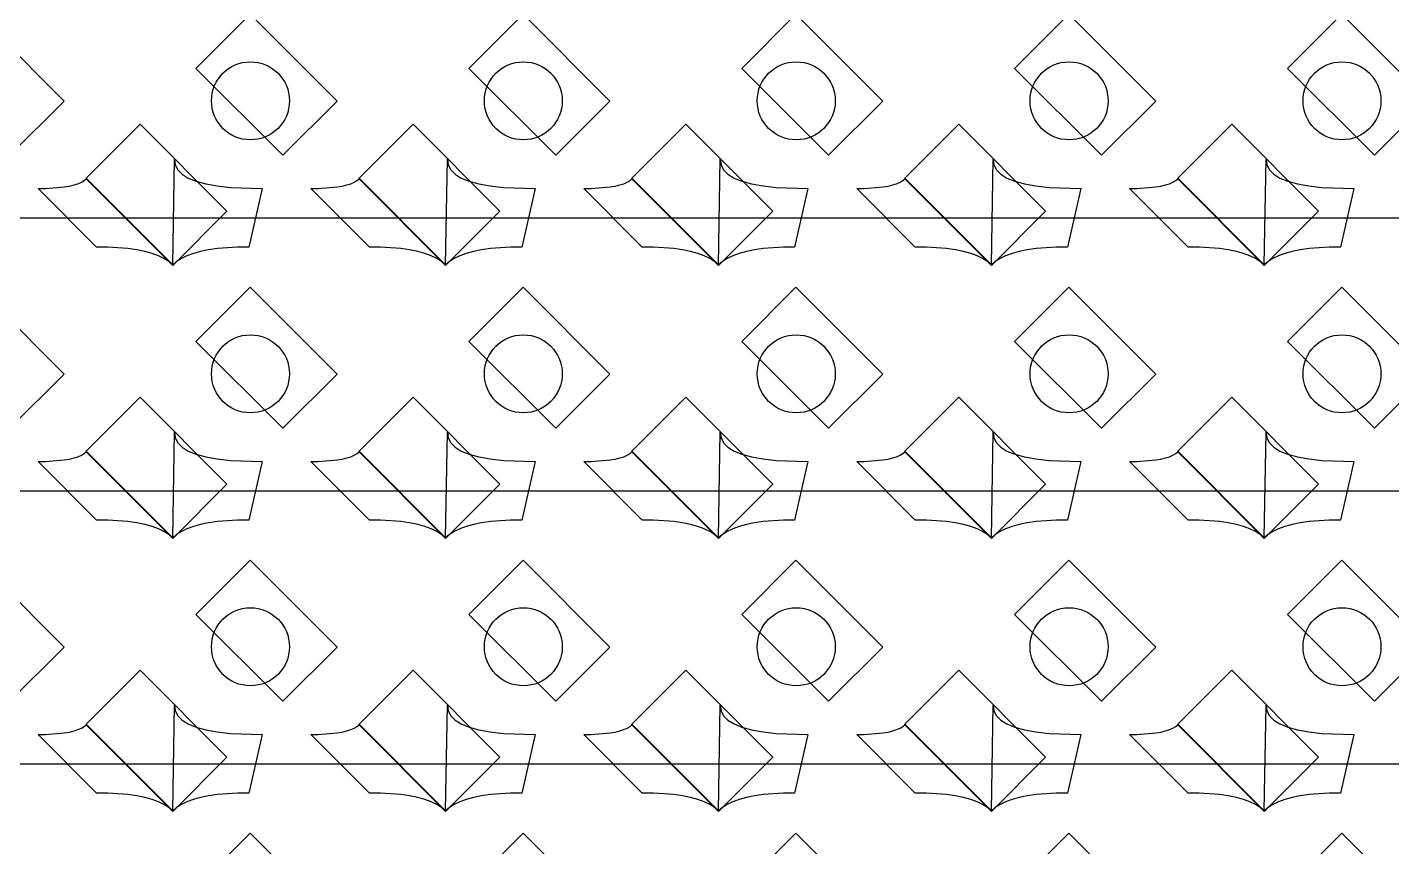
# Model space of a CAD drawing. Header units: inches. Extents: x 0.07 to 4.39, y 0.05 to 2.95.
# Drawn here: x 2.9428 to 3.2928, y 1.5287 to 1.7389 of the extents above; entities that cross this region are included whole.
import ezdxf

# ---------------------------------------------------------------- set-up
doc = ezdxf.new("R2010")
doc.units = ezdxf.units.IN
doc.header["$MEASUREMENT"] = 0
doc.layers.add('Top Layer', color=1, linetype='Continuous')

# ---------------------------------------------------------------- blocks, each defined once
blk = doc.blocks.new('0805_P_______________452')
at = {"layer": 'Top Layer'}
for p, q in [((-0.03937, 0.01575), (-0.01969, 0.01575)), ((-0.03937, -0.01575), (-0.03937, 0.01575)), ((-0.01969, 0.01575), (-0.01969, -0.01575)), ((0.01969, 0.01575), (0.03937, 0.01575)), ((0.01969, -0.01575), (0.01969, 0.01575)), ((0.03937, 0.01575), (0.03937, -0.01575)), ((-0.01969, -0.01575), (-0.03937, -0.01575)), ((0.03937, -0.01575), (0.01969, -0.01575))]:
    blk.add_line(p, q, dxfattribs=at)
blk = doc.blocks.new('0805_P_______________453')
at = {"layer": 'Top Layer'}
for p, q in [((-0.03937, 0.01575), (-0.01969, 0.01575)), ((-0.03937, -0.01575), (-0.03937, 0.01575)), ((-0.01969, 0.01575), (-0.01969, -0.01575)), ((0.01969, 0.01575), (0.03937, 0.01575)), ((0.01969, -0.01575), (0.01969, 0.01575)), ((0.03937, 0.01575), (0.03937, -0.01575)), ((-0.01969, -0.01575), (-0.03937, -0.01575)), ((0.03937, -0.01575), (0.01969, -0.01575))]:
    blk.add_line(p, q, dxfattribs=at)
blk = doc.blocks.new('0805_P_______________454')
at = {"layer": 'Top Layer'}
for p, q in [((-0.03937, 0.01575), (-0.01969, 0.01575)), ((-0.03937, -0.01575), (-0.03937, 0.01575)), ((-0.01969, 0.01575), (-0.01969, -0.01575)), ((0.01969, 0.01575), (0.03937, 0.01575)), ((0.01969, -0.01575), (0.01969, 0.01575)), ((0.03937, 0.01575), (0.03937, -0.01575)), ((-0.01969, -0.01575), (-0.03937, -0.01575)), ((0.03937, -0.01575), (0.01969, -0.01575))]:
    blk.add_line(p, q, dxfattribs=at)
blk = doc.blocks.new('0805_P_______________455')
at = {"layer": 'Top Layer'}
for p, q in [((-0.03937, 0.01575), (-0.01969, 0.01575)), ((-0.03937, -0.01575), (-0.03937, 0.01575)), ((-0.01969, 0.01575), (-0.01969, -0.01575)), ((0.01969, 0.01575), (0.03937, 0.01575)), ((0.01969, -0.01575), (0.01969, 0.01575)), ((0.03937, 0.01575), (0.03937, -0.01575)), ((-0.01969, -0.01575), (-0.03937, -0.01575)), ((0.03937, -0.01575), (0.01969, -0.01575))]:
    blk.add_line(p, q, dxfattribs=at)
blk = doc.blocks.new('0805_P_______________456')
at = {"layer": 'Top Layer'}
for p, q in [((-0.03937, 0.01575), (-0.01969, 0.01575)), ((-0.03937, -0.01575), (-0.03937, 0.01575)), ((-0.01969, 0.01575), (-0.01969, -0.01575)), ((0.01969, 0.01575), (0.03937, 0.01575)), ((0.01969, -0.01575), (0.01969, 0.01575)), ((0.03937, 0.01575), (0.03937, -0.01575)), ((-0.01969, -0.01575), (-0.03937, -0.01575)), ((0.03937, -0.01575), (0.01969, -0.01575))]:
    blk.add_line(p, q, dxfattribs=at)
blk = doc.blocks.new('0805_P_______________457')
at = {"layer": 'Top Layer'}
for p, q in [((-0.03937, 0.01575), (-0.01969, 0.01575)), ((-0.03937, -0.01575), (-0.03937, 0.01575)), ((-0.01969, 0.01575), (-0.01969, -0.01575)), ((0.01969, 0.01575), (0.03937, 0.01575)), ((0.01969, -0.01575), (0.01969, 0.01575)), ((0.03937, 0.01575), (0.03937, -0.01575)), ((-0.01969, -0.01575), (-0.03937, -0.01575)), ((0.03937, -0.01575), (0.01969, -0.01575))]:
    blk.add_line(p, q, dxfattribs=at)
blk = doc.blocks.new('0805_P_______________492')
at = {"layer": 'Top Layer'}
for p, q in [((-0.03937, 0.01575), (-0.01969, 0.01575)), ((-0.03937, -0.01575), (-0.03937, 0.01575)), ((-0.01969, 0.01575), (-0.01969, -0.01575)), ((0.01969, 0.01575), (0.03937, 0.01575)), ((0.01969, -0.01575), (0.01969, 0.01575)), ((0.03937, 0.01575), (0.03937, -0.01575)), ((-0.01969, -0.01575), (-0.03937, -0.01575)), ((0.03937, -0.01575), (0.01969, -0.01575))]:
    blk.add_line(p, q, dxfattribs=at)
blk = doc.blocks.new('0805_P_______________493')
at = {"layer": 'Top Layer'}
for p, q in [((-0.03937, 0.01575), (-0.01969, 0.01575)), ((-0.03937, -0.01575), (-0.03937, 0.01575)), ((-0.01969, 0.01575), (-0.01969, -0.01575)), ((0.01969, 0.01575), (0.03937, 0.01575)), ((0.01969, -0.01575), (0.01969, 0.01575)), ((0.03937, 0.01575), (0.03937, -0.01575)), ((-0.01969, -0.01575), (-0.03937, -0.01575)), ((0.03937, -0.01575), (0.01969, -0.01575))]:
    blk.add_line(p, q, dxfattribs=at)
blk = doc.blocks.new('0805_P_______________494')
at = {"layer": 'Top Layer'}
for p, q in [((-0.03937, 0.01575), (-0.01969, 0.01575)), ((-0.03937, -0.01575), (-0.03937, 0.01575)), ((-0.01969, 0.01575), (-0.01969, -0.01575)), ((0.01969, 0.01575), (0.03937, 0.01575)), ((0.01969, -0.01575), (0.01969, 0.01575)), ((0.03937, 0.01575), (0.03937, -0.01575)), ((-0.01969, -0.01575), (-0.03937, -0.01575)), ((0.03937, -0.01575), (0.01969, -0.01575))]:
    blk.add_line(p, q, dxfattribs=at)
blk = doc.blocks.new('0805_P_______________495')
at = {"layer": 'Top Layer'}
for p, q in [((-0.03937, 0.01575), (-0.01969, 0.01575)), ((-0.03937, -0.01575), (-0.03937, 0.01575)), ((-0.01969, 0.01575), (-0.01969, -0.01575)), ((0.01969, 0.01575), (0.03937, 0.01575)), ((0.01969, -0.01575), (0.01969, 0.01575)), ((0.03937, 0.01575), (0.03937, -0.01575)), ((-0.01969, -0.01575), (-0.03937, -0.01575)), ((0.03937, -0.01575), (0.01969, -0.01575))]:
    blk.add_line(p, q, dxfattribs=at)
blk = doc.blocks.new('0805_P_______________496')
at = {"layer": 'Top Layer'}
for p, q in [((-0.03937, 0.01575), (-0.01969, 0.01575)), ((-0.03937, -0.01575), (-0.03937, 0.01575)), ((-0.01969, 0.01575), (-0.01969, -0.01575)), ((0.01969, 0.01575), (0.03937, 0.01575)), ((0.01969, -0.01575), (0.01969, 0.01575)), ((0.03937, 0.01575), (0.03937, -0.01575)), ((-0.01969, -0.01575), (-0.03937, -0.01575)), ((0.03937, -0.01575), (0.01969, -0.01575))]:
    blk.add_line(p, q, dxfattribs=at)
blk = doc.blocks.new('0805_P_______________497')
at = {"layer": 'Top Layer'}
for p, q in [((-0.03937, 0.01575), (-0.01969, 0.01575)), ((-0.03937, -0.01575), (-0.03937, 0.01575)), ((-0.01969, 0.01575), (-0.01969, -0.01575)), ((0.01969, 0.01575), (0.03937, 0.01575)), ((0.01969, -0.01575), (0.01969, 0.01575)), ((0.03937, 0.01575), (0.03937, -0.01575)), ((-0.01969, -0.01575), (-0.03937, -0.01575)), ((0.03937, -0.01575), (0.01969, -0.01575))]:
    blk.add_line(p, q, dxfattribs=at)
blk = doc.blocks.new('0805_P_______________532')
at = {"layer": 'Top Layer'}
for p, q in [((-0.03937, 0.01575), (-0.01969, 0.01575)), ((-0.03937, -0.01575), (-0.03937, 0.01575)), ((-0.01969, 0.01575), (-0.01969, -0.01575)), ((0.01969, 0.01575), (0.03937, 0.01575)), ((0.01969, -0.01575), (0.01969, 0.01575)), ((0.03937, 0.01575), (0.03937, -0.01575)), ((-0.01969, -0.01575), (-0.03937, -0.01575)), ((0.03937, -0.01575), (0.01969, -0.01575))]:
    blk.add_line(p, q, dxfattribs=at)
blk = doc.blocks.new('0805_P_______________533')
at = {"layer": 'Top Layer'}
for p, q in [((-0.03937, 0.01575), (-0.01969, 0.01575)), ((-0.03937, -0.01575), (-0.03937, 0.01575)), ((-0.01969, 0.01575), (-0.01969, -0.01575)), ((0.01969, 0.01575), (0.03937, 0.01575)), ((0.01969, -0.01575), (0.01969, 0.01575)), ((0.03937, 0.01575), (0.03937, -0.01575)), ((-0.01969, -0.01575), (-0.03937, -0.01575)), ((0.03937, -0.01575), (0.01969, -0.01575))]:
    blk.add_line(p, q, dxfattribs=at)
blk = doc.blocks.new('0805_P_______________534')
at = {"layer": 'Top Layer'}
for p, q in [((-0.03937, 0.01575), (-0.01969, 0.01575)), ((-0.03937, -0.01575), (-0.03937, 0.01575)), ((-0.01969, 0.01575), (-0.01969, -0.01575)), ((0.01969, 0.01575), (0.03937, 0.01575)), ((0.01969, -0.01575), (0.01969, 0.01575)), ((0.03937, 0.01575), (0.03937, -0.01575)), ((-0.01969, -0.01575), (-0.03937, -0.01575)), ((0.03937, -0.01575), (0.01969, -0.01575))]:
    blk.add_line(p, q, dxfattribs=at)
blk = doc.blocks.new('0805_P_______________535')
at = {"layer": 'Top Layer'}
for p, q in [((-0.03937, 0.01575), (-0.01969, 0.01575)), ((-0.03937, -0.01575), (-0.03937, 0.01575)), ((-0.01969, 0.01575), (-0.01969, -0.01575)), ((0.01969, 0.01575), (0.03937, 0.01575)), ((0.01969, -0.01575), (0.01969, 0.01575)), ((0.03937, 0.01575), (0.03937, -0.01575)), ((-0.01969, -0.01575), (-0.03937, -0.01575)), ((0.03937, -0.01575), (0.01969, -0.01575))]:
    blk.add_line(p, q, dxfattribs=at)
blk = doc.blocks.new('0805_P_______________536')
at = {"layer": 'Top Layer'}
for p, q in [((-0.03937, 0.01575), (-0.01969, 0.01575)), ((-0.03937, -0.01575), (-0.03937, 0.01575)), ((-0.01969, 0.01575), (-0.01969, -0.01575)), ((0.01969, 0.01575), (0.03937, 0.01575)), ((0.01969, -0.01575), (0.01969, 0.01575)), ((0.03937, 0.01575), (0.03937, -0.01575)), ((-0.01969, -0.01575), (-0.03937, -0.01575)), ((0.03937, -0.01575), (0.01969, -0.01575))]:
    blk.add_line(p, q, dxfattribs=at)
blk = doc.blocks.new('0805_P_______________537')
at = {"layer": 'Top Layer'}
for p, q in [((-0.03937, 0.01575), (-0.01969, 0.01575)), ((-0.03937, -0.01575), (-0.03937, 0.01575)), ((-0.01969, 0.01575), (-0.01969, -0.01575)), ((0.01969, 0.01575), (0.03937, 0.01575)), ((0.01969, -0.01575), (0.01969, 0.01575)), ((0.03937, 0.01575), (0.03937, -0.01575)), ((-0.01969, -0.01575), (-0.03937, -0.01575)), ((0.03937, -0.01575), (0.01969, -0.01575))]:
    blk.add_line(p, q, dxfattribs=at)
blk = doc.blocks.new('0805_P_______________572')
at = {"layer": 'Top Layer'}
for p, q in [((-0.03937, 0.01575), (-0.01969, 0.01575)), ((-0.03937, -0.01575), (-0.03937, 0.01575)), ((-0.01969, 0.01575), (-0.01969, -0.01575)), ((0.01969, 0.01575), (0.03937, 0.01575)), ((0.01969, -0.01575), (0.01969, 0.01575)), ((0.03937, 0.01575), (0.03937, -0.01575)), ((-0.01969, -0.01575), (-0.03937, -0.01575)), ((0.03937, -0.01575), (0.01969, -0.01575))]:
    blk.add_line(p, q, dxfattribs=at)
blk = doc.blocks.new('0805_P_______________573')
at = {"layer": 'Top Layer'}
for p, q in [((-0.03937, 0.01575), (-0.01969, 0.01575)), ((-0.03937, -0.01575), (-0.03937, 0.01575)), ((-0.01969, 0.01575), (-0.01969, -0.01575)), ((0.01969, 0.01575), (0.03937, 0.01575)), ((0.01969, -0.01575), (0.01969, 0.01575)), ((0.03937, 0.01575), (0.03937, -0.01575)), ((-0.01969, -0.01575), (-0.03937, -0.01575)), ((0.03937, -0.01575), (0.01969, -0.01575))]:
    blk.add_line(p, q, dxfattribs=at)
blk = doc.blocks.new('0805_P_______________574')
at = {"layer": 'Top Layer'}
for p, q in [((-0.03937, 0.01575), (-0.01969, 0.01575)), ((-0.03937, -0.01575), (-0.03937, 0.01575)), ((-0.01969, 0.01575), (-0.01969, -0.01575)), ((0.01969, 0.01575), (0.03937, 0.01575)), ((0.01969, -0.01575), (0.01969, 0.01575)), ((0.03937, 0.01575), (0.03937, -0.01575)), ((-0.01969, -0.01575), (-0.03937, -0.01575)), ((0.03937, -0.01575), (0.01969, -0.01575))]:
    blk.add_line(p, q, dxfattribs=at)
blk = doc.blocks.new('0805_P_______________575')
at = {"layer": 'Top Layer'}
for p, q in [((-0.03937, 0.01575), (-0.01969, 0.01575)), ((-0.03937, -0.01575), (-0.03937, 0.01575)), ((-0.01969, 0.01575), (-0.01969, -0.01575)), ((0.01969, 0.01575), (0.03937, 0.01575)), ((0.01969, -0.01575), (0.01969, 0.01575)), ((0.03937, 0.01575), (0.03937, -0.01575)), ((-0.01969, -0.01575), (-0.03937, -0.01575)), ((0.03937, -0.01575), (0.01969, -0.01575))]:
    blk.add_line(p, q, dxfattribs=at)
blk = doc.blocks.new('0805_P_______________576')
at = {"layer": 'Top Layer'}
for p, q in [((-0.03937, 0.01575), (-0.01969, 0.01575)), ((-0.03937, -0.01575), (-0.03937, 0.01575)), ((-0.01969, 0.01575), (-0.01969, -0.01575)), ((0.01969, 0.01575), (0.03937, 0.01575)), ((0.01969, -0.01575), (0.01969, 0.01575)), ((0.03937, 0.01575), (0.03937, -0.01575)), ((-0.01969, -0.01575), (-0.03937, -0.01575)), ((0.03937, -0.01575), (0.01969, -0.01575))]:
    blk.add_line(p, q, dxfattribs=at)
blk = doc.blocks.new('0805_P_______________577')
at = {"layer": 'Top Layer'}
for p, q in [((-0.03937, 0.01575), (-0.01969, 0.01575)), ((-0.03937, -0.01575), (-0.03937, 0.01575)), ((-0.01969, 0.01575), (-0.01969, -0.01575)), ((0.01969, 0.01575), (0.03937, 0.01575)), ((0.01969, -0.01575), (0.01969, 0.01575)), ((0.03937, 0.01575), (0.03937, -0.01575)), ((-0.01969, -0.01575), (-0.03937, -0.01575)), ((0.03937, -0.01575), (0.01969, -0.01575))]:
    blk.add_line(p, q, dxfattribs=at)

msp = doc.modelspace()

# ---------------------------------------------------------------- linework, layer by layer
at = {"layer": 'Top Layer'}
for p, q in [((2.98005, 1.67795), (2.98051, 1.705)), ((2.98051, 1.705), (2.98071, 1.70358)), ((3.05005, 1.67795), (3.05051, 1.705)), ((3.05051, 1.705), (3.05071, 1.70358)), ((3.12005, 1.67795), (3.12051, 1.705)), ((3.12051, 1.705), (3.12071, 1.70358)), ((3.19005, 1.67795), (3.19051, 1.705)), ((3.19051, 1.705), (3.19071, 1.70358)), ((3.26005, 1.67795), (3.26051, 1.705)), ((3.26051, 1.705), (3.26071, 1.70358)), ((2.98071, 1.70358), (2.98137, 1.7023)), ((2.98137, 1.7023), (2.98248, 1.70118)), ((2.98248, 1.70118), (2.98405, 1.7002)), ((3.05071, 1.70358), (3.05137, 1.7023)), ((3.05137, 1.7023), (3.05248, 1.70118)), ((3.05248, 1.70118), (3.05405, 1.7002)), ((3.12071, 1.70358), (3.12137, 1.7023)), ((3.12137, 1.7023), (3.12248, 1.70118)), ((3.12248, 1.70118), (3.12405, 1.7002)), ((3.19071, 1.70358), (3.19137, 1.7023)), ((3.19137, 1.7023), (3.19248, 1.70118)), ((3.19248, 1.70118), (3.19405, 1.7002)), ((3.26071, 1.70358), (3.26137, 1.7023)), ((3.26137, 1.7023), (3.26248, 1.70118)), ((3.26248, 1.70118), (3.26405, 1.7002)), ((2.94551, 1.6975), (2.94741, 1.69753)), ((2.96051, 1.6825), (2.94551, 1.6975)), ((2.94741, 1.69753), (2.95225, 1.69791)), ((2.95225, 1.69791), (2.95356, 1.69814)), ((2.95356, 1.69814), (2.95474, 1.69842)), ((2.95474, 1.69842), (2.95576, 1.69875)), ((2.95576, 1.69875), (2.95664, 1.69914)), ((2.95664, 1.69914), (2.95737, 1.69957)), ((2.95737, 1.69957), (2.95795, 1.70006)), ((2.95795, 1.70006), (2.98005, 1.67795)), ((2.98405, 1.7002), (2.98607, 1.69938)), ((2.98607, 1.69938), (2.98855, 1.6987)), ((2.98855, 1.6987), (2.99148, 1.69817)), ((2.99148, 1.69817), (2.99487, 1.6978)), ((2.99487, 1.6978), (3.00301, 1.6975)), ((3.00301, 1.6975), (2.9996, 1.6825)), ((3.01551, 1.6975), (3.01741, 1.69753)), ((3.03051, 1.6825), (3.01551, 1.6975)), ((3.01741, 1.69753), (3.02225, 1.69791)), ((3.02225, 1.69791), (3.02356, 1.69814)), ((3.02356, 1.69814), (3.02474, 1.69842)), ((3.02474, 1.69842), (3.02576, 1.69875)), ((3.02576, 1.69875), (3.02664, 1.69914)), ((3.02664, 1.69914), (3.02737, 1.69957)), ((3.02737, 1.69957), (3.02795, 1.70006)), ((3.02795, 1.70006), (3.05005, 1.67795)), ((3.05405, 1.7002), (3.05607, 1.69938)), ((3.05607, 1.69938), (3.05855, 1.6987)), ((3.05855, 1.6987), (3.06148, 1.69817)), ((3.06148, 1.69817), (3.06487, 1.6978)), ((3.06487, 1.6978), (3.07301, 1.6975)), ((3.07301, 1.6975), (3.0696, 1.6825)), ((3.08551, 1.6975), (3.08741, 1.69753)), ((3.10051, 1.6825), (3.08551, 1.6975)), ((3.08741, 1.69753), (3.09225, 1.69791)), ((3.09225, 1.69791), (3.09356, 1.69814)), ((3.09356, 1.69814), (3.09474, 1.69842)), ((3.09474, 1.69842), (3.09576, 1.69875)), ((3.09576, 1.69875), (3.09664, 1.69914)), ((3.09664, 1.69914), (3.09737, 1.69957)), ((3.09737, 1.69957), (3.09795, 1.70006)), ((3.09795, 1.70006), (3.12005, 1.67795)), ((3.12405, 1.7002), (3.12607, 1.69938)), ((3.12607, 1.69938), (3.12855, 1.6987)), ((3.12855, 1.6987), (3.13148, 1.69817)), ((3.13148, 1.69817), (3.13487, 1.6978)), ((3.13487, 1.6978), (3.14301, 1.6975)), ((3.14301, 1.6975), (3.1396, 1.6825)), ((3.15551, 1.6975), (3.15741, 1.69753)), ((3.17051, 1.6825), (3.15551, 1.6975)), ((3.15741, 1.69753), (3.16225, 1.69791)), ((3.16225, 1.69791), (3.16356, 1.69814)), ((3.16356, 1.69814), (3.16474, 1.69842)), ((3.16474, 1.69842), (3.16576, 1.69875)), ((3.16576, 1.69875), (3.16664, 1.69914)), ((3.16664, 1.69914), (3.16737, 1.69957)), ((3.16737, 1.69957), (3.16795, 1.70006)), ((3.16795, 1.70006), (3.19005, 1.67795)), ((3.19405, 1.7002), (3.19607, 1.69938)), ((3.19607, 1.69938), (3.19855, 1.6987)), ((3.19855, 1.6987), (3.20148, 1.69817)), ((3.20148, 1.69817), (3.20487, 1.6978)), ((3.20487, 1.6978), (3.21301, 1.6975)), ((3.21301, 1.6975), (3.2096, 1.6825)), ((3.22551, 1.6975), (3.22741, 1.69753)), ((3.24051, 1.6825), (3.22551, 1.6975)), ((3.22741, 1.69753), (3.23225, 1.69791)), ((3.23225, 1.69791), (3.23356, 1.69814)), ((3.23356, 1.69814), (3.23474, 1.69842)), ((3.23474, 1.69842), (3.23576, 1.69875)), ((3.23576, 1.69875), (3.23664, 1.69914)), ((3.23664, 1.69914), (3.23737, 1.69957)), ((3.23737, 1.69957), (3.23795, 1.70006)), ((3.23795, 1.70006), (3.26005, 1.67795)), ((3.26405, 1.7002), (3.26607, 1.69938)), ((3.26607, 1.69938), (3.26855, 1.6987)), ((3.26855, 1.6987), (3.27148, 1.69817)), ((3.27148, 1.69817), (3.27487, 1.6978)), ((3.27487, 1.6978), (3.28301, 1.6975)), ((3.28301, 1.6975), (3.2796, 1.6825)), ((2.83588, 1.69), (3.04588, 1.69)), ((3.04588, 1.69), (3.46588, 1.69)), ((2.9634, 1.68245), (2.96051, 1.6825)), ((2.96857, 1.68209), (2.9634, 1.68245)), ((2.97084, 1.68177), (2.96857, 1.68209)), ((2.9729, 1.68136), (2.97084, 1.68177)), ((2.97475, 1.68086), (2.9729, 1.68136)), ((2.97639, 1.68027), (2.97475, 1.68086)), ((2.97782, 1.67959), (2.97639, 1.68027)), ((2.98372, 1.68027), (2.98229, 1.67959)), ((2.98536, 1.68086), (2.98372, 1.68027)), ((2.98721, 1.68136), (2.98536, 1.68086)), ((2.98927, 1.68177), (2.98721, 1.68136)), ((2.99154, 1.68209), (2.98927, 1.68177)), ((2.99671, 1.68245), (2.99154, 1.68209)), ((2.9996, 1.6825), (2.99671, 1.68245)), ((3.0334, 1.68245), (3.03051, 1.6825)), ((3.03857, 1.68209), (3.0334, 1.68245)), ((3.04084, 1.68177), (3.03857, 1.68209)), ((3.0429, 1.68136), (3.04084, 1.68177)), ((3.04475, 1.68086), (3.0429, 1.68136)), ((3.04639, 1.68027), (3.04475, 1.68086)), ((3.04782, 1.67959), (3.04639, 1.68027)), ((3.05372, 1.68027), (3.05229, 1.67959)), ((3.05536, 1.68086), (3.05372, 1.68027)), ((3.05721, 1.68136), (3.05536, 1.68086)), ((3.05927, 1.68177), (3.05721, 1.68136)), ((3.06154, 1.68209), (3.05927, 1.68177)), ((3.06671, 1.68245), (3.06154, 1.68209)), ((3.0696, 1.6825), (3.06671, 1.68245)), ((3.1034, 1.68245), (3.10051, 1.6825)), ((3.10857, 1.68209), (3.1034, 1.68245)), ((3.11084, 1.68177), (3.10857, 1.68209)), ((3.1129, 1.68136), (3.11084, 1.68177)), ((3.11475, 1.68086), (3.1129, 1.68136)), ((3.11639, 1.68027), (3.11475, 1.68086)), ((3.11782, 1.67959), (3.11639, 1.68027)), ((3.12372, 1.68027), (3.12229, 1.67959)), ((3.12536, 1.68086), (3.12372, 1.68027)), ((3.12721, 1.68136), (3.12536, 1.68086)), ((3.12927, 1.68177), (3.12721, 1.68136)), ((3.13154, 1.68209), (3.12927, 1.68177)), ((3.13671, 1.68245), (3.13154, 1.68209)), ((3.1396, 1.6825), (3.13671, 1.68245)), ((3.1734, 1.68245), (3.17051, 1.6825)), ((3.17857, 1.68209), (3.1734, 1.68245)), ((3.18084, 1.68177), (3.17857, 1.68209)), ((3.1829, 1.68136), (3.18084, 1.68177)), ((3.18475, 1.68086), (3.1829, 1.68136)), ((3.18639, 1.68027), (3.18475, 1.68086)), ((3.18782, 1.67959), (3.18639, 1.68027)), ((3.19372, 1.68027), (3.19229, 1.67959)), ((3.19536, 1.68086), (3.19372, 1.68027)), ((3.19721, 1.68136), (3.19536, 1.68086)), ((3.19927, 1.68177), (3.19721, 1.68136)), ((3.20154, 1.68209), (3.19927, 1.68177)), ((3.20671, 1.68245), (3.20154, 1.68209)), ((3.2096, 1.6825), (3.20671, 1.68245)), ((3.2434, 1.68245), (3.24051, 1.6825)), ((3.24857, 1.68209), (3.2434, 1.68245)), ((3.25084, 1.68177), (3.24857, 1.68209)), ((3.2529, 1.68136), (3.25084, 1.68177)), ((3.25475, 1.68086), (3.2529, 1.68136)), ((3.25639, 1.68027), (3.25475, 1.68086)), ((3.25782, 1.67959), (3.25639, 1.68027)), ((3.26372, 1.68027), (3.26229, 1.67959)), ((3.26536, 1.68086), (3.26372, 1.68027)), ((3.26721, 1.68136), (3.26536, 1.68086)), ((3.26927, 1.68177), (3.26721, 1.68136)), ((3.27154, 1.68209), (3.26927, 1.68177)), ((3.27671, 1.68245), (3.27154, 1.68209)), ((3.2796, 1.6825), (3.27671, 1.68245)), ((2.97904, 1.67882), (2.97782, 1.67959)), ((2.98005, 1.67795), (2.97904, 1.67882)), ((2.98107, 1.67882), (2.98005, 1.67795)), ((2.98229, 1.67959), (2.98107, 1.67882)), ((3.04904, 1.67882), (3.04782, 1.67959)), ((3.05005, 1.67795), (3.04904, 1.67882)), ((3.05107, 1.67882), (3.05005, 1.67795)), ((3.05229, 1.67959), (3.05107, 1.67882)), ((3.11904, 1.67882), (3.11782, 1.67959)), ((3.12005, 1.67795), (3.11904, 1.67882)), ((3.12107, 1.67882), (3.12005, 1.67795)), ((3.12229, 1.67959), (3.12107, 1.67882)), ((3.18904, 1.67882), (3.18782, 1.67959)), ((3.19005, 1.67795), (3.18904, 1.67882)), ((3.19107, 1.67882), (3.19005, 1.67795)), ((3.19229, 1.67959), (3.19107, 1.67882)), ((3.25904, 1.67882), (3.25782, 1.67959)), ((3.26005, 1.67795), (3.25904, 1.67882)), ((3.26107, 1.67882), (3.26005, 1.67795)), ((3.26229, 1.67959), (3.26107, 1.67882)), ((2.98005, 1.60795), (2.98051, 1.635)), ((2.98051, 1.635), (2.98071, 1.63357)), ((3.05005, 1.60795), (3.05051, 1.635)), ((3.05051, 1.635), (3.05071, 1.63357)), ((3.12005, 1.60795), (3.12051, 1.635)), ((3.12051, 1.635), (3.12071, 1.63357)), ((3.19005, 1.60795), (3.19051, 1.635)), ((3.19051, 1.635), (3.19071, 1.63357)), ((3.26005, 1.60795), (3.26051, 1.635)), ((3.26051, 1.635), (3.26071, 1.63357)), ((2.98071, 1.63357), (2.98137, 1.6323)), ((2.98137, 1.6323), (2.98248, 1.63118)), ((2.98248, 1.63118), (2.98405, 1.6302)), ((3.05071, 1.63357), (3.05137, 1.6323)), ((3.05137, 1.6323), (3.05248, 1.63118)), ((3.05248, 1.63118), (3.05405, 1.6302)), ((3.12071, 1.63357), (3.12137, 1.6323)), ((3.12137, 1.6323), (3.12248, 1.63118)), ((3.12248, 1.63118), (3.12405, 1.6302)), ((3.19071, 1.63357), (3.19137, 1.6323)), ((3.19137, 1.6323), (3.19248, 1.63118)), ((3.19248, 1.63118), (3.19405, 1.6302)), ((3.26071, 1.63357), (3.26137, 1.6323)), ((3.26137, 1.6323), (3.26248, 1.63118)), ((3.26248, 1.63118), (3.26405, 1.6302)), ((2.94551, 1.6275), (2.94741, 1.62753)), ((2.96051, 1.6125), (2.94551, 1.6275)), ((2.94741, 1.62753), (2.95225, 1.62791)), ((2.95225, 1.62791), (2.95356, 1.62814)), ((2.95356, 1.62814), (2.95474, 1.62842)), ((2.95474, 1.62842), (2.95576, 1.62875)), ((2.95576, 1.62875), (2.95664, 1.62914)), ((2.95664, 1.62914), (2.95737, 1.62957)), ((2.95737, 1.62957), (2.95795, 1.63006)), ((2.95795, 1.63006), (2.98005, 1.60795)), ((2.98405, 1.6302), (2.98607, 1.62938)), ((2.98607, 1.62938), (2.98855, 1.6287)), ((2.98855, 1.6287), (2.99148, 1.62817)), ((2.99148, 1.62817), (2.99487, 1.6278)), ((2.99487, 1.6278), (3.00301, 1.6275)), ((3.00301, 1.6275), (2.9996, 1.6125)), ((3.01551, 1.6275), (3.01741, 1.62753)), ((3.03051, 1.6125), (3.01551, 1.6275)), ((3.01741, 1.62753), (3.02225, 1.62791)), ((3.02225, 1.62791), (3.02356, 1.62814)), ((3.02356, 1.62814), (3.02474, 1.62842)), ((3.02474, 1.62842), (3.02576, 1.62875)), ((3.02576, 1.62875), (3.02664, 1.62914)), ((3.02664, 1.62914), (3.02737, 1.62957)), ((3.02737, 1.62957), (3.02795, 1.63006)), ((3.02795, 1.63006), (3.05005, 1.60795)), ((3.05405, 1.6302), (3.05607, 1.62938)), ((3.05607, 1.62938), (3.05855, 1.6287)), ((3.05855, 1.6287), (3.06148, 1.62817)), ((3.06148, 1.62817), (3.06487, 1.6278)), ((3.06487, 1.6278), (3.07301, 1.6275)), ((3.07301, 1.6275), (3.0696, 1.6125)), ((3.08551, 1.6275), (3.08741, 1.62753)), ((3.10051, 1.6125), (3.08551, 1.6275)), ((3.08741, 1.62753), (3.09225, 1.62791)), ((3.09225, 1.62791), (3.09356, 1.62814)), ((3.09356, 1.62814), (3.09474, 1.62842)), ((3.09474, 1.62842), (3.09576, 1.62875)), ((3.09576, 1.62875), (3.09664, 1.62914)), ((3.09664, 1.62914), (3.09737, 1.62957)), ((3.09737, 1.62957), (3.09795, 1.63006)), ((3.09795, 1.63006), (3.12005, 1.60795)), ((3.12405, 1.6302), (3.12607, 1.62938)), ((3.12607, 1.62938), (3.12855, 1.6287)), ((3.12855, 1.6287), (3.13148, 1.62817)), ((3.13148, 1.62817), (3.13487, 1.6278)), ((3.13487, 1.6278), (3.14301, 1.6275)), ((3.14301, 1.6275), (3.1396, 1.6125)), ((3.15551, 1.6275), (3.15741, 1.62753)), ((3.17051, 1.6125), (3.15551, 1.6275)), ((3.15741, 1.62753), (3.16225, 1.62791)), ((3.16225, 1.62791), (3.16356, 1.62814)), ((3.16356, 1.62814), (3.16474, 1.62842)), ((3.16474, 1.62842), (3.16576, 1.62875)), ((3.16576, 1.62875), (3.16664, 1.62914)), ((3.16664, 1.62914), (3.16737, 1.62957)), ((3.16737, 1.62957), (3.16795, 1.63006)), ((3.16795, 1.63006), (3.19005, 1.60795)), ((3.19405, 1.6302), (3.19607, 1.62938)), ((3.19607, 1.62938), (3.19855, 1.6287)), ((3.19855, 1.6287), (3.20148, 1.62817)), ((3.20148, 1.62817), (3.20487, 1.6278)), ((3.20487, 1.6278), (3.21301, 1.6275)), ((3.21301, 1.6275), (3.2096, 1.6125)), ((3.22551, 1.6275), (3.22741, 1.62753)), ((3.24051, 1.6125), (3.22551, 1.6275)), ((3.22741, 1.62753), (3.23225, 1.62791)), ((3.23225, 1.62791), (3.23356, 1.62814)), ((3.23356, 1.62814), (3.23474, 1.62842)), ((3.23474, 1.62842), (3.23576, 1.62875)), ((3.23576, 1.62875), (3.23664, 1.62914)), ((3.23664, 1.62914), (3.23737, 1.62957)), ((3.23737, 1.62957), (3.23795, 1.63006)), ((3.23795, 1.63006), (3.26005, 1.60795)), ((3.26405, 1.6302), (3.26607, 1.62938)), ((3.26607, 1.62938), (3.26855, 1.6287)), ((3.26855, 1.6287), (3.27148, 1.62817)), ((3.27148, 1.62817), (3.27487, 1.6278)), ((3.27487, 1.6278), (3.28301, 1.6275)), ((3.28301, 1.6275), (3.2796, 1.6125)), ((2.83588, 1.62), (3.04588, 1.62)), ((3.04588, 1.62), (3.25588, 1.62)), ((3.25588, 1.62), (3.46588, 1.62)), ((2.9634, 1.61245), (2.96051, 1.6125)), ((2.96857, 1.61209), (2.9634, 1.61245)), ((2.97084, 1.61177), (2.96857, 1.61209)), ((2.9729, 1.61136), (2.97084, 1.61177)), ((2.97475, 1.61086), (2.9729, 1.61136)), ((2.97639, 1.61027), (2.97475, 1.61086)), ((2.97782, 1.60959), (2.97639, 1.61027)), ((2.98372, 1.61027), (2.98229, 1.60959)), ((2.98536, 1.61086), (2.98372, 1.61027)), ((2.98721, 1.61136), (2.98536, 1.61086)), ((2.98927, 1.61177), (2.98721, 1.61136)), ((2.99154, 1.61209), (2.98927, 1.61177)), ((2.99671, 1.61245), (2.99154, 1.61209)), ((2.9996, 1.6125), (2.99671, 1.61245)), ((3.0334, 1.61245), (3.03051, 1.6125)), ((3.03857, 1.61209), (3.0334, 1.61245)), ((3.04084, 1.61177), (3.03857, 1.61209)), ((3.0429, 1.61136), (3.04084, 1.61177)), ((3.04475, 1.61086), (3.0429, 1.61136)), ((3.04639, 1.61027), (3.04475, 1.61086)), ((3.04782, 1.60959), (3.04639, 1.61027)), ((3.05372, 1.61027), (3.05229, 1.60959)), ((3.05536, 1.61086), (3.05372, 1.61027)), ((3.05721, 1.61136), (3.05536, 1.61086)), ((3.05927, 1.61177), (3.05721, 1.61136)), ((3.06154, 1.61209), (3.05927, 1.61177)), ((3.06671, 1.61245), (3.06154, 1.61209)), ((3.0696, 1.6125), (3.06671, 1.61245)), ((3.1034, 1.61245), (3.10051, 1.6125)), ((3.10857, 1.61209), (3.1034, 1.61245)), ((3.11084, 1.61177), (3.10857, 1.61209)), ((3.1129, 1.61136), (3.11084, 1.61177)), ((3.11475, 1.61086), (3.1129, 1.61136)), ((3.11639, 1.61027), (3.11475, 1.61086)), ((3.11782, 1.60959), (3.11639, 1.61027)), ((3.12372, 1.61027), (3.12229, 1.60959)), ((3.12536, 1.61086), (3.12372, 1.61027)), ((3.12721, 1.61136), (3.12536, 1.61086)), ((3.12927, 1.61177), (3.12721, 1.61136)), ((3.13154, 1.61209), (3.12927, 1.61177)), ((3.13671, 1.61245), (3.13154, 1.61209)), ((3.1396, 1.6125), (3.13671, 1.61245)), ((3.1734, 1.61245), (3.17051, 1.6125)), ((3.17857, 1.61209), (3.1734, 1.61245)), ((3.18084, 1.61177), (3.17857, 1.61209)), ((3.1829, 1.61136), (3.18084, 1.61177)), ((3.18475, 1.61086), (3.1829, 1.61136)), ((3.18639, 1.61027), (3.18475, 1.61086)), ((3.18782, 1.60959), (3.18639, 1.61027)), ((3.19372, 1.61027), (3.19229, 1.60959)), ((3.19536, 1.61086), (3.19372, 1.61027)), ((3.19721, 1.61136), (3.19536, 1.61086)), ((3.19927, 1.61177), (3.19721, 1.61136)), ((3.20154, 1.61209), (3.19927, 1.61177)), ((3.20671, 1.61245), (3.20154, 1.61209)), ((3.2096, 1.6125), (3.20671, 1.61245)), ((3.2434, 1.61245), (3.24051, 1.6125)), ((3.24857, 1.61209), (3.2434, 1.61245)), ((3.25084, 1.61177), (3.24857, 1.61209)), ((3.2529, 1.61136), (3.25084, 1.61177)), ((3.25475, 1.61086), (3.2529, 1.61136)), ((3.25639, 1.61027), (3.25475, 1.61086)), ((3.25782, 1.60959), (3.25639, 1.61027)), ((3.26372, 1.61027), (3.26229, 1.60959)), ((3.26536, 1.61086), (3.26372, 1.61027)), ((3.26721, 1.61136), (3.26536, 1.61086)), ((3.26927, 1.61177), (3.26721, 1.61136)), ((3.27154, 1.61209), (3.26927, 1.61177)), ((3.27671, 1.61245), (3.27154, 1.61209)), ((3.2796, 1.6125), (3.27671, 1.61245)), ((2.97904, 1.60882), (2.97782, 1.60959)), ((2.98005, 1.60795), (2.97904, 1.60882)), ((2.98107, 1.60882), (2.98005, 1.60795)), ((2.98229, 1.60959), (2.98107, 1.60882)), ((3.04904, 1.60882), (3.04782, 1.60959)), ((3.05005, 1.60795), (3.04904, 1.60882)), ((3.05107, 1.60882), (3.05005, 1.60795)), ((3.05229, 1.60959), (3.05107, 1.60882)), ((3.11904, 1.60882), (3.11782, 1.60959)), ((3.12005, 1.60795), (3.11904, 1.60882)), ((3.12107, 1.60882), (3.12005, 1.60795)), ((3.12229, 1.60959), (3.12107, 1.60882)), ((3.18904, 1.60882), (3.18782, 1.60959)), ((3.19005, 1.60795), (3.18904, 1.60882)), ((3.19107, 1.60882), (3.19005, 1.60795)), ((3.19229, 1.60959), (3.19107, 1.60882)), ((3.25904, 1.60882), (3.25782, 1.60959)), ((3.26005, 1.60795), (3.25904, 1.60882)), ((3.26107, 1.60882), (3.26005, 1.60795)), ((3.26229, 1.60959), (3.26107, 1.60882)), ((2.98005, 1.53795), (2.98051, 1.565)), ((2.98051, 1.565), (2.98071, 1.56357)), ((3.05005, 1.53795), (3.05051, 1.565)), ((3.05051, 1.565), (3.05071, 1.56357)), ((3.12005, 1.53795), (3.12051, 1.565)), ((3.12051, 1.565), (3.12071, 1.56357)), ((3.19005, 1.53795), (3.19051, 1.565)), ((3.19051, 1.565), (3.19071, 1.56357)), ((3.26005, 1.53795), (3.26051, 1.565)), ((3.26051, 1.565), (3.26071, 1.56357)), ((2.98071, 1.56357), (2.98137, 1.5623)), ((2.98137, 1.5623), (2.98248, 1.56117)), ((2.98248, 1.56117), (2.98405, 1.5602)), ((3.05071, 1.56357), (3.05137, 1.5623)), ((3.05137, 1.5623), (3.05248, 1.56117)), ((3.05248, 1.56117), (3.05405, 1.5602)), ((3.12071, 1.56357), (3.12137, 1.5623)), ((3.12137, 1.5623), (3.12248, 1.56117)), ((3.12248, 1.56117), (3.12405, 1.5602)), ((3.19071, 1.56357), (3.19137, 1.5623)), ((3.19137, 1.5623), (3.19248, 1.56117)), ((3.19248, 1.56117), (3.19405, 1.5602)), ((3.26071, 1.56357), (3.26137, 1.5623)), ((3.26137, 1.5623), (3.26248, 1.56117)), ((3.26248, 1.56117), (3.26405, 1.5602)), ((2.94551, 1.5575), (2.94741, 1.55753)), ((2.96051, 1.5425), (2.94551, 1.5575)), ((2.94741, 1.55753), (2.95225, 1.55791)), ((2.95225, 1.55791), (2.95356, 1.55814)), ((2.95356, 1.55814), (2.95474, 1.55842)), ((2.95474, 1.55842), (2.95576, 1.55875)), ((2.95576, 1.55875), (2.95664, 1.55914)), ((2.95664, 1.55914), (2.95737, 1.55957)), ((2.95737, 1.55957), (2.95795, 1.56005)), ((2.95795, 1.56005), (2.98005, 1.53795)), ((2.98405, 1.5602), (2.98607, 1.55937)), ((2.98607, 1.55937), (2.98855, 1.5587)), ((2.98855, 1.5587), (2.99148, 1.55818)), ((2.99148, 1.55818), (2.99487, 1.5578)), ((2.99487, 1.5578), (3.00301, 1.5575)), ((3.00301, 1.5575), (2.9996, 1.5425)), ((3.01551, 1.5575), (3.01741, 1.55753)), ((3.03051, 1.5425), (3.01551, 1.5575)), ((3.01741, 1.55753), (3.02225, 1.55791)), ((3.02225, 1.55791), (3.02356, 1.55814)), ((3.02356, 1.55814), (3.02474, 1.55842)), ((3.02474, 1.55842), (3.02576, 1.55875)), ((3.02576, 1.55875), (3.02664, 1.55914)), ((3.02664, 1.55914), (3.02737, 1.55957)), ((3.02737, 1.55957), (3.02795, 1.56005)), ((3.02795, 1.56005), (3.05005, 1.53795)), ((3.05405, 1.5602), (3.05607, 1.55937)), ((3.05607, 1.55937), (3.05855, 1.5587)), ((3.05855, 1.5587), (3.06148, 1.55818)), ((3.06148, 1.55818), (3.06487, 1.5578)), ((3.06487, 1.5578), (3.07301, 1.5575)), ((3.07301, 1.5575), (3.0696, 1.5425)), ((3.08551, 1.5575), (3.08741, 1.55753)), ((3.10051, 1.5425), (3.08551, 1.5575)), ((3.08741, 1.55753), (3.09225, 1.55791)), ((3.09225, 1.55791), (3.09356, 1.55814)), ((3.09356, 1.55814), (3.09474, 1.55842)), ((3.09474, 1.55842), (3.09576, 1.55875)), ((3.09576, 1.55875), (3.09664, 1.55914)), ((3.09664, 1.55914), (3.09737, 1.55957)), ((3.09737, 1.55957), (3.09795, 1.56005)), ((3.09795, 1.56005), (3.12005, 1.53795)), ((3.12405, 1.5602), (3.12607, 1.55937)), ((3.12607, 1.55937), (3.12855, 1.5587)), ((3.12855, 1.5587), (3.13148, 1.55818)), ((3.13148, 1.55818), (3.13487, 1.5578)), ((3.13487, 1.5578), (3.14301, 1.5575)), ((3.14301, 1.5575), (3.1396, 1.5425)), ((3.15551, 1.5575), (3.15741, 1.55753)), ((3.17051, 1.5425), (3.15551, 1.5575)), ((3.15741, 1.55753), (3.16225, 1.55791)), ((3.16225, 1.55791), (3.16356, 1.55814)), ((3.16356, 1.55814), (3.16474, 1.55842)), ((3.16474, 1.55842), (3.16576, 1.55875)), ((3.16576, 1.55875), (3.16664, 1.55914)), ((3.16664, 1.55914), (3.16737, 1.55957)), ((3.16737, 1.55957), (3.16795, 1.56005)), ((3.16795, 1.56005), (3.19005, 1.53795)), ((3.19405, 1.5602), (3.19607, 1.55937)), ((3.19607, 1.55937), (3.19855, 1.5587)), ((3.19855, 1.5587), (3.20148, 1.55818)), ((3.20148, 1.55818), (3.20487, 1.5578)), ((3.20487, 1.5578), (3.21301, 1.5575)), ((3.21301, 1.5575), (3.2096, 1.5425)), ((3.22551, 1.5575), (3.22741, 1.55753)), ((3.24051, 1.5425), (3.22551, 1.5575)), ((3.22741, 1.55753), (3.23225, 1.55791)), ((3.23225, 1.55791), (3.23356, 1.55814)), ((3.23356, 1.55814), (3.23474, 1.55842)), ((3.23474, 1.55842), (3.23576, 1.55875)), ((3.23576, 1.55875), (3.23664, 1.55914)), ((3.23664, 1.55914), (3.23737, 1.55957)), ((3.23737, 1.55957), (3.23795, 1.56005)), ((3.23795, 1.56005), (3.26005, 1.53795)), ((3.26405, 1.5602), (3.26607, 1.55937)), ((3.26607, 1.55937), (3.26855, 1.5587)), ((3.26855, 1.5587), (3.27148, 1.55818)), ((3.27148, 1.55818), (3.27487, 1.5578)), ((3.27487, 1.5578), (3.28301, 1.5575)), ((3.28301, 1.5575), (3.2796, 1.5425)), ((2.62588, 1.55), (2.97588, 1.55)), ((2.97588, 1.55), (3.18588, 1.55)), ((3.18588, 1.55), (3.26005, 1.55)), ((3.26005, 1.55), (3.33006, 1.55)), ((2.9634, 1.54245), (2.96051, 1.5425)), ((2.96857, 1.54209), (2.9634, 1.54245)), ((2.97084, 1.54177), (2.96857, 1.54209)), ((2.9729, 1.54136), (2.97084, 1.54177)), ((2.97475, 1.54086), (2.9729, 1.54136)), ((2.97639, 1.54027), (2.97475, 1.54086)), ((2.97782, 1.53959), (2.97639, 1.54027)), ((2.98372, 1.54027), (2.98229, 1.53959)), ((2.98536, 1.54086), (2.98372, 1.54027)), ((2.98721, 1.54136), (2.98536, 1.54086)), ((2.98927, 1.54177), (2.98721, 1.54136)), ((2.99154, 1.54209), (2.98927, 1.54177)), ((2.99671, 1.54245), (2.99154, 1.54209)), ((2.9996, 1.5425), (2.99671, 1.54245)), ((3.0334, 1.54245), (3.03051, 1.5425)), ((3.03857, 1.54209), (3.0334, 1.54245)), ((3.04084, 1.54177), (3.03857, 1.54209)), ((3.0429, 1.54136), (3.04084, 1.54177)), ((3.04475, 1.54086), (3.0429, 1.54136)), ((3.04639, 1.54027), (3.04475, 1.54086)), ((3.04782, 1.53959), (3.04639, 1.54027)), ((3.05372, 1.54027), (3.05229, 1.53959)), ((3.05536, 1.54086), (3.05372, 1.54027)), ((3.05721, 1.54136), (3.05536, 1.54086)), ((3.05927, 1.54177), (3.05721, 1.54136)), ((3.06154, 1.54209), (3.05927, 1.54177)), ((3.06671, 1.54245), (3.06154, 1.54209)), ((3.0696, 1.5425), (3.06671, 1.54245)), ((3.1034, 1.54245), (3.10051, 1.5425)), ((3.10857, 1.54209), (3.1034, 1.54245)), ((3.11084, 1.54177), (3.10857, 1.54209)), ((3.1129, 1.54136), (3.11084, 1.54177)), ((3.11475, 1.54086), (3.1129, 1.54136)), ((3.11639, 1.54027), (3.11475, 1.54086)), ((3.11782, 1.53959), (3.11639, 1.54027)), ((3.12372, 1.54027), (3.12229, 1.53959)), ((3.12536, 1.54086), (3.12372, 1.54027)), ((3.12721, 1.54136), (3.12536, 1.54086)), ((3.12927, 1.54177), (3.12721, 1.54136)), ((3.13154, 1.54209), (3.12927, 1.54177)), ((3.13671, 1.54245), (3.13154, 1.54209)), ((3.1396, 1.5425), (3.13671, 1.54245)), ((3.1734, 1.54245), (3.17051, 1.5425)), ((3.17857, 1.54209), (3.1734, 1.54245)), ((3.18084, 1.54177), (3.17857, 1.54209)), ((3.1829, 1.54136), (3.18084, 1.54177)), ((3.18475, 1.54086), (3.1829, 1.54136)), ((3.18639, 1.54027), (3.18475, 1.54086)), ((3.18782, 1.53959), (3.18639, 1.54027)), ((3.19372, 1.54027), (3.19229, 1.53959)), ((3.19536, 1.54086), (3.19372, 1.54027)), ((3.19721, 1.54136), (3.19536, 1.54086)), ((3.19927, 1.54177), (3.19721, 1.54136)), ((3.20154, 1.54209), (3.19927, 1.54177)), ((3.20671, 1.54245), (3.20154, 1.54209)), ((3.2096, 1.5425), (3.20671, 1.54245)), ((3.2434, 1.54245), (3.24051, 1.5425)), ((3.24857, 1.54209), (3.2434, 1.54245)), ((3.25084, 1.54177), (3.24857, 1.54209)), ((3.2529, 1.54136), (3.25084, 1.54177)), ((3.25475, 1.54086), (3.2529, 1.54136)), ((3.25639, 1.54027), (3.25475, 1.54086)), ((3.25782, 1.53959), (3.25639, 1.54027)), ((3.26372, 1.54027), (3.26229, 1.53959)), ((3.26536, 1.54086), (3.26372, 1.54027)), ((3.26721, 1.54136), (3.26536, 1.54086)), ((3.26927, 1.54177), (3.26721, 1.54136)), ((3.27154, 1.54209), (3.26927, 1.54177)), ((3.27671, 1.54245), (3.27154, 1.54209)), ((3.2796, 1.5425), (3.27671, 1.54245)), ((2.97904, 1.53882), (2.97782, 1.53959)), ((2.98005, 1.53795), (2.97904, 1.53882)), ((2.98107, 1.53882), (2.98005, 1.53795)), ((2.98229, 1.53959), (2.98107, 1.53882)), ((3.04904, 1.53882), (3.04782, 1.53959)), ((3.05005, 1.53795), (3.04904, 1.53882)), ((3.05107, 1.53882), (3.05005, 1.53795)), ((3.05229, 1.53959), (3.05107, 1.53882)), ((3.11904, 1.53882), (3.11782, 1.53959)), ((3.12005, 1.53795), (3.11904, 1.53882)), ((3.12107, 1.53882), (3.12005, 1.53795)), ((3.12229, 1.53959), (3.12107, 1.53882)), ((3.18904, 1.53882), (3.18782, 1.53959)), ((3.19005, 1.53795), (3.18904, 1.53882)), ((3.19107, 1.53882), (3.19005, 1.53795)), ((3.19229, 1.53959), (3.19107, 1.53882)), ((3.25904, 1.53882), (3.25782, 1.53959)), ((3.26005, 1.53795), (3.25904, 1.53882)), ((3.26107, 1.53882), (3.26005, 1.53795)), ((3.26229, 1.53959), (3.26107, 1.53882))]:
    msp.add_line(p, q, dxfattribs=at)
for centre in [(3, 1.72), (3.07, 1.72), (3.14, 1.72), (3.21, 1.72), (3.28, 1.72), (3, 1.65), (3.07, 1.65), (3.14, 1.65), (3.21, 1.65), (3.28, 1.65), (3, 1.58), (3.07, 1.58), (3.14, 1.58), (3.21, 1.58), (3.28, 1.58)]:
    msp.add_circle(centre, 0.01, dxfattribs=at)

# ---------------------------------------------------------------- block references
at = {"rotation": 45}
for name, p in [('0805_P_______________457', (2.955, 1.745)), ('0805_P_______________456', (3.025, 1.745)), ('0805_P_______________455', (3.095, 1.745)), ('0805_P_______________454', (3.165, 1.745)), ('0805_P_______________453', (3.235, 1.745)), ('0805_P_______________452', (3.305, 1.745)), ('0805_P_______________497', (2.955, 1.675)), ('0805_P_______________496', (3.025, 1.675)), ('0805_P_______________495', (3.095, 1.675)), ('0805_P_______________494', (3.165, 1.675)), ('0805_P_______________493', (3.235, 1.675)), ('0805_P_______________492', (3.305, 1.675)), ('0805_P_______________537', (2.955, 1.605)), ('0805_P_______________536', (3.025, 1.605)), ('0805_P_______________535', (3.095, 1.605)), ('0805_P_______________534', (3.165, 1.605)), ('0805_P_______________533', (3.235, 1.605)), ('0805_P_______________532', (3.305, 1.605)), ('0805_P_______________577', (2.955, 1.535)), ('0805_P_______________576', (3.025, 1.535)), ('0805_P_______________575', (3.095, 1.535)), ('0805_P_______________574', (3.165, 1.535)), ('0805_P_______________573', (3.235, 1.535)), ('0805_P_______________572', (3.305, 1.535))]:
    msp.add_blockref(name, p, dxfattribs=at)

doc.saveas('drawing.dxf')
